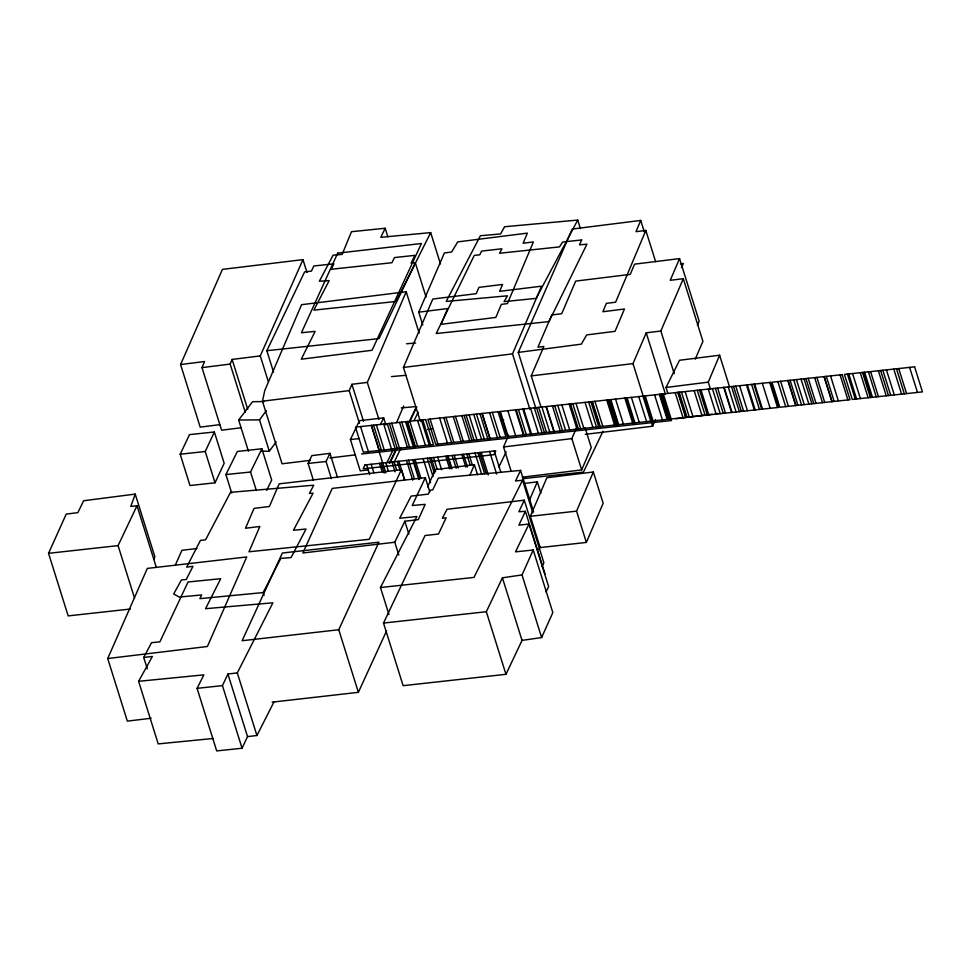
<?xml version="1.0" encoding="UTF-8"?>
<svg xmlns="http://www.w3.org/2000/svg" width="971" height="971" viewBox="0 0 971 971"><rect width="100%" height="100%" fill="white"/><g stroke="black" fill="none" stroke-linecap="round" stroke-linejoin="round"><path stroke-width="1.46" d="M310.489 460.327L282.063 463.786L262.449 401.193L264.792 390.451L301.593 304.676L406.206 291.773L419.132 333.029M130.308 609.035L68.164 615.905L48.55 553.312L66.222 514.108L77.886 512.639L83.627 500.745L135.236 494.093L130.794 506.461L137.008 505.733L156.185 566.906M153.867 559.43L154.85 556.686L135.236 494.093M240.881 427.786L221.606 430.214L201.992 367.621L204.565 361.515L180.582 364.538L200.196 427.131L219.677 424.679M245.323 412.444L230.163 364.076L232.105 359.44L260.277 355.896L302.964 259.633L222.432 269.38L180.582 364.538M469.915 475.256L474.37 464.672L435.324 469.588L427.641 486.847M535.676 407.881L518.296 352.4L572.259 229.047L640.714 220.429L635.981 231.681L645.836 230.43L655.656 261.733M645.836 230.43L615.626 302.212L606.377 303.365L602.87 311.727L624.45 309.009L615.044 331.342L586.678 334.91L581.338 344.147L518.296 352.4M710.493 389.262L708.272 382.149L719.608 355.216L679.518 360.265L666.021 387.478L667.805 393.158M359.452 423.344L349.196 390.621L351.915 384.298L367.317 382.392L406.206 291.773M420.382 421.499L403.438 367.439L432.787 299.044L476.227 293.679L478.934 287.367L502.59 284.442L499.628 291.349L541.563 286.178L512.518 353.869L529.899 409.349M396.508 422.688L403.681 405.951M541.041 407.201L531.234 375.898L543.869 346.465L537.946 347.193L551.771 314.956L561.699 313.73L575.706 281.105L630.228 274.38L634.609 264.148L679.554 258.602L699.169 321.195L697.421 325.273M511.11 471.153L503.536 446.976L508.61 435.154M529.583 499.883L537.327 481.834L524.037 483.473M530.336 516.281L546.879 477.732L593.342 472.003L603.149 503.294L586.363 542.425L540.155 547.571L530.336 516.281L576.556 511.134L593.342 472.003M522.252 477.186L581.665 469.915L571.846 438.613L576.373 428.077M581.665 469.915L591.266 447.522L585.028 427.604M643.263 396.338L633.007 363.615L646.225 332.822L660.85 331.026L683.305 278.701L670.233 280.316L679.554 258.602M585.27 434.34L652.621 426.22L655.498 419.521M695.236 359.197L702.919 341.307L683.305 278.701M418.744 312.177L444.402 252.946L451.636 252.035L457.693 241.9L527.362 233.125L523.102 243.236L533.382 241.937L507.432 303.607L501.339 304.372L495.841 317.42L441.028 324.326L447.68 308.535L418.744 312.177L422.761 324.982M107.72 658.532L147.313 568.411L246.743 556.941L207.393 646.504L107.72 658.532L127.335 721.125L151.136 718.261M175.144 565.498L181.941 550.302L196.955 548.518M522.01 574.941L533.225 550.011L515.504 551.844L529.013 524.024L518.89 525.153L525.384 511.329L518.902 511.729L524.267 500.186L447.024 509.29L442.327 518.271L446.126 517.798L438.491 534.038L425.043 535.531L383.509 623.066L403.123 685.672L505.952 674.311L522.034 640.399L502.42 577.806L522.01 574.941L541.624 637.534L522.034 640.399M541.624 637.534L552.839 612.604L533.225 550.011M338.758 629.742L378.933 542.17L282.355 553.021L242.131 640.739L338.758 629.742L358.372 692.335L272.147 702.142M358.372 692.335L386.616 630.762M401.363 469.733L369.235 539.318L248.977 551.783L259.84 526.488L245.505 528.248L254.026 508.391L269.416 506.498L279.138 483.837L401.363 469.733L404.482 479.686M542.097 566.627L543.881 562.779L524.267 500.186M215.04 482.805L205.233 451.503L214.373 431.998L189.527 434.607L180.181 454.234L189.988 485.524L215.04 482.805L224.18 463.288L214.373 431.998M213.086 738.494L158.212 743.907L138.598 681.314L203.849 674.869L197.077 688.33L216.703 750.923L242.058 748.228L222.444 685.635L227.906 674.02L237.312 672.915L272.9 602.797L205.549 608.696L220.696 578.704L188.034 581.993L159.899 641.855L151.549 642.693L143.72 657.452L147.289 668.837M242.058 748.228L247.52 736.613L227.906 674.02M394.784 542.243L302.855 552.972L332.228 488.413L425.322 477.708L412.202 505.527L425.177 504.337L418.283 519.655L404.834 521.233L394.784 542.243L398.802 555.048M134.581 598.257L118.086 545.617L137.008 505.733M505.952 674.311L486.337 611.718L502.42 577.806M273.519 372.051L266.843 350.713L304.627 271.856L311.375 271.127L313.839 265.981L333.89 263.821L331.281 269.258L391.968 262.716L394.432 257.57L414.835 255.361L411.073 263.226L415.345 262.862L426.051 297.005M313.463 480.499L308.11 463.434L311.861 455.617L329.958 453.348L337.532 477.526M415.345 262.862L379.042 338.612L266.843 350.713M331.402 478.569L326.05 461.492L329.958 453.348M367.754 470.025L360.229 470.838L350.422 439.535L359.428 420.734L383.666 417.833L385.888 424.946M380.389 424.655L383.666 417.833M386.931 462.779L393.473 449.124M389.322 463.301L396.556 448.189M408.925 422.397L416.207 407.189M389.881 463.155L397.09 448.117M409.544 422.142L416.753 407.104M393.898 462.742L401.108 447.704M414.204 420.382L418.137 412.177M498.912 466.966L506.122 451.928M388.946 614.546L380.474 587.516L416.935 516.499L399.7 518.247L411.121 496.096L428.26 494.13L430.153 490.173L432.726 489.894L438.37 478.108L520.59 470.413L515.528 480.973L522.58 480.208L532.836 512.931M603.027 431.209L583.425 472.112L523.248 478.606M681.448 267.595L683.402 263.505L680.392 263.833M430.675 232.615L396.168 301.471L313.851 310.125L329.181 280.583L319.338 281.25L333.138 255.13L342.144 254.402L351.514 231.693L385.184 228.246L380.814 237.3L430.675 232.615L440.482 263.906M546.066 591.922L548.639 586.63L529.013 524.024M256.356 490.513L250.554 472.027L261.879 448.772L237.385 451.442L225.915 474.552L231.717 493.037M266.661 490.404L271.686 480.075L261.879 448.772M522.58 480.208L473.957 577.429L380.474 587.516M538.82 549.562L540.167 546.855M247.52 736.613L256.927 735.52L274.04 701.802M263.141 592.577L280.813 558.41L291.069 557.548L306.059 529.013L293.46 530.275L313.075 493.171L309.385 493.414L313.754 485.209L230.528 492.321L205.597 539.791L200.427 540.398L186.663 567.149L193.011 566.263L186.214 579.529L181.395 579.942L173.7 593.985L179.295 597.056L201.652 594.944L199.868 598.658L263.141 592.577L264.027 595.417M577.721 220.077L536.126 298.388L504.07 301.617L507.445 295.815L446.175 301.435L480.402 235.722L500.563 233.962L504.604 226.729L577.721 220.077L580.403 228.61M138.598 681.314L152.386 656.445L143.72 657.452M248.467 451.309L238.66 420.018L259.512 419.873L266.345 410.648M261.867 451.224L269.319 451.175L276.152 441.951M238.66 420.018L252.569 401.703L264.343 401.545M201.992 367.621L230.163 364.076M666.021 387.478L708.272 382.149M675.828 418.768L712.253 414.18M715.166 413.816L718.079 413.452M403.438 367.439L512.518 353.869M427.531 429.473L432.022 428.915M500.757 420.37L503.743 419.994M262.449 401.193L349.196 390.621M329.934 457.96L355.362 454.853M503.536 446.976L571.846 438.613M531.234 375.898L633.007 363.615M48.55 553.312L118.086 545.617M383.509 623.066L486.337 611.718M180.181 454.234L205.233 451.503M350.422 439.535L359.452 438.564M361.54 453.979L671.556 420.552M308.11 463.434L326.05 461.492M197.077 688.33L222.444 685.635M225.915 474.552L250.554 472.027M391.459 376.59L405.805 375.316M401.266 407.881L415.612 406.618M406.485 343.77L415.552 343.018M909.621 367.39L917.474 392.43M898.721 368.567L906.586 393.595M896.488 368.798L904.341 393.838M893.769 369.089L901.61 394.129M886.438 369.89L894.291 394.918M882.857 370.267L890.698 395.306M880.636 370.509L888.477 395.549M878.379 370.752L886.232 395.792M870.586 371.59L878.427 396.629M868.414 371.832L876.255 396.872M864.627 372.233L872.468 397.273M863.255 372.379L871.108 397.418M862.527 372.463L870.368 397.503M860.27 372.706L868.123 397.746M852.55 373.544L860.403 398.571M848.763 373.944L856.604 398.984M847.404 374.09L855.245 399.13M840.073 374.879L847.926 399.918M830.533 375.911L838.374 400.95M826.309 376.372L834.15 401.411M824.209 376.59L832.062 401.63M824.051 376.614L831.904 401.654M816.89 377.379L824.731 402.419M814.669 377.622L822.51 402.662M808.2 378.314L816.041 403.353M805.942 378.556L813.795 403.596M804.012 378.775L811.853 403.815M801.026 379.091L808.879 404.13M796.426 379.588L804.279 404.628M793.708 379.879L801.548 404.919M790.091 380.268L797.931 405.308M788.149 380.486L796.002 405.514M787.833 380.511L795.686 405.55M780.575 381.3L788.416 406.339M777.844 381.591L785.697 406.631M769.724 382.465L777.577 407.504M762.332 383.266L770.185 408.305M754.661 384.091L762.514 409.131M753.872 384.176L761.713 409.216M751.615 384.419L759.468 409.459M747.33 384.88L755.183 409.92M746.481 384.977L754.321 410.017M739.611 385.718L747.452 410.757M735.763 386.13L743.604 411.17M733.506 386.373L741.359 411.413M731.479 386.592L739.319 411.631M719.608 355.216L729.415 386.519M728.238 386.944L736.091 411.983M724.148 387.38L732 412.42M723.747 387.429L731.6 412.457M717.654 388.084L725.495 413.124M715.396 388.327L723.249 413.367M712.386 388.643L720.227 413.682M708.296 389.092L716.137 414.132M700.965 389.881L708.818 414.92M699.545 390.039L707.386 415.078M697.287 390.281L705.128 415.321M640.714 220.429L644.283 231.802M694.144 390.609L701.997 415.649M685.113 391.592L692.954 416.632M681.424 391.981L689.276 417.02M660.85 331.026L674.226 373.701M679.178 392.223L687.019 417.263M678.292 392.32L686.133 417.36M677.782 392.381L685.635 417.421M675.209 392.66L683.05 417.7M646.225 332.822L665.39 394.008M663.314 393.935L671.167 418.974M661.931 394.092L669.772 419.132M661.069 394.177L668.91 419.217M660.049 394.287L667.902 419.326M659.345 394.372L667.198 419.399M654.6 394.881L662.44 419.921M645.205 395.889L653.058 420.929M644.198 395.998L652.039 421.038M650.837 420.528L652.621 426.22M642.96 396.132L650.801 421.171M638.736 396.593L646.589 421.62M631.417 397.382L639.258 422.421M627.096 397.843L634.949 422.883M625.955 397.964L633.808 423.004M624.851 398.086L632.691 423.125M615.553 399.081L623.406 424.121M610.808 399.603L618.648 424.643M610.104 399.676L617.944 424.715M608.987 399.797L616.84 424.837M608.234 399.882L616.075 424.91M606.741 400.04L614.582 425.08M594.944 401.314L602.797 426.342M592.371 401.581L600.224 426.621M591.861 401.642L599.714 426.682M590.878 401.751L598.731 426.791M588.632 401.994L596.473 427.034M585.052 402.37L592.893 427.41M576.009 403.353L583.85 428.393M572.769 403.693L580.622 428.733M570.523 403.936L578.364 428.976M569.188 404.082L577.029 429.121M561.857 404.871L569.71 429.91M557.767 405.32L565.62 430.359M554.659 405.647L562.512 430.687M552.414 405.89L560.255 430.93M546.406 406.546L554.247 431.585M546.005 406.582L553.846 431.622M576.556 511.134L586.363 542.425M541.915 407.031L549.756 432.071M538.674 407.371L546.527 432.411M536.55 407.602L544.403 432.641M534.305 407.844L542.146 432.884M530.542 408.257L538.395 433.284M523.672 408.997L531.525 434.025M522.823 409.082L530.664 434.122M518.441 409.556L526.294 434.595M516.196 409.798L524.037 434.838M515.492 409.871L523.345 434.911M537.327 481.834L540.896 493.219M507.821 410.697L515.662 435.736M520.59 470.413L533.516 511.681M500.332 411.51L508.185 436.549M525.384 511.329L544.998 573.934M492.309 412.372L500.15 437.411M489.578 412.663L497.431 437.703M494.178 450.993L500.793 472.124M482.223 413.464L490.064 438.504M482.004 413.488L489.857 438.528M479.977 413.707L487.818 438.746M489.566 451.491L496.63 474.03M476.445 414.083L484.298 439.123M473.727 414.374L481.567 439.414M481.252 452.389L488.316 474.928M469.127 414.872L476.967 439.912M479.638 452.571L486.265 473.69M466.153 415.2L473.994 440.227M478.023 452.741L484.65 473.872M464.114 415.418L471.955 440.446M475.025 453.069L481.652 474.188M461.856 415.661L469.709 440.688M474.37 464.672L477.489 474.625M468.799 453.736L472.331 465M455.484 416.341L463.337 441.38M466.723 453.955L470.255 465.23M453.263 416.583L461.116 441.623M463.495 454.307L467.464 466.978M461.88 454.477L465.849 467.16M445.944 417.372L453.845 442.4M385.184 228.246L387.854 236.778M443.747 417.603L451.6 442.642M454.258 455.302L458.239 467.973M452.183 455.52L456.164 468.204M439.632 418.052L447.473 443.092M448.032 455.969L452 468.653M447.34 456.042L451.309 468.726M445.725 456.224L449.694 468.896M430.08 419.084L437.933 444.123M437.654 457.098L441.623 469.77M422.761 419.873L430.602 444.912M433.491 457.535L437.023 468.811M421.39 420.018L429.243 445.058M431.185 457.79L435.603 471.87M429.57 457.96L434.425 473.46M417.603 420.431L425.456 445.471M427.264 458.215L433.005 476.518M423.113 458.664L430.614 482.599M409.786 421.268L417.627 446.308M407.529 421.511L415.382 446.551M425.322 477.708L429.777 491.933M406.898 421.584L414.751 446.624M405.538 421.73L413.379 446.769M415.042 459.526L420.783 477.841M401.751 422.13L409.592 447.17M413.428 459.708L419.606 479.419M412.736 459.781L418.914 479.492M399.567 422.373L407.419 447.413M408.585 460.23L414.314 478.533M406.509 460.448L412.687 480.172M391.677 423.222L399.518 448.262M389.42 423.465L397.273 448.505M387.295 423.696L395.148 448.736M398.887 461.274L404.628 479.577M397.273 461.443L399.918 469.891M383.715 424.084L391.556 449.124M394.044 461.795L396.69 470.243M367.317 382.392L378.908 419.387M391.968 462.014L395.051 471.882M376.384 424.873L384.237 449.913M404.834 521.233L408.852 534.038M385.742 462.694L388.388 471.141M373.568 425.177L381.409 450.216M371.444 425.407L379.285 450.447M371.31 425.419L379.163 450.459M378.52 449.743L385.827 472.877M381.13 463.191L384.213 473.047M379.503 463.361L382.161 471.809M351.915 384.298L363.506 421.28M360.532 426.585L368.373 451.624M371.201 464.259L373.847 472.707M302.964 259.633L306.97 272.438M366.589 464.757L369.672 474.613M260.277 355.896L268.299 381.506M259.512 419.873L269.319 451.175M232.105 359.44L247.714 409.24M237.312 672.915L256.927 735.52M581.641 239.958L579.493 244.85L586.909 244.17L549.003 321.595L436.197 333.526L474.249 255.409L479.795 254.803L481.58 251.088L501.91 248.782L499.567 253.249L559.49 246.901L562.646 242.01L581.641 239.958M337.677 253.152L301.423 332.75L315.15 331.354L301.277 359.197L372.063 350.276L421.402 243.515L337.677 253.152M364.975 464.927L363.118 468.799L493.936 454.695L495.793 450.823L364.975 464.927M425.638 419.557L355.459 427.131L363.3 452.17L433.491 444.597L425.638 419.557M498.087 411.753L427.895 419.314L435.736 444.354L505.927 436.792L498.087 411.753M770.525 382.38L499.64 411.583L507.481 436.622L778.366 407.419L770.525 382.38M842.16 374.66L771.981 382.222L779.822 407.262L850.013 399.7L842.16 374.66M914.609 366.844L844.418 374.418L852.259 399.457L922.45 391.883L914.609 366.844"/></g></svg>
